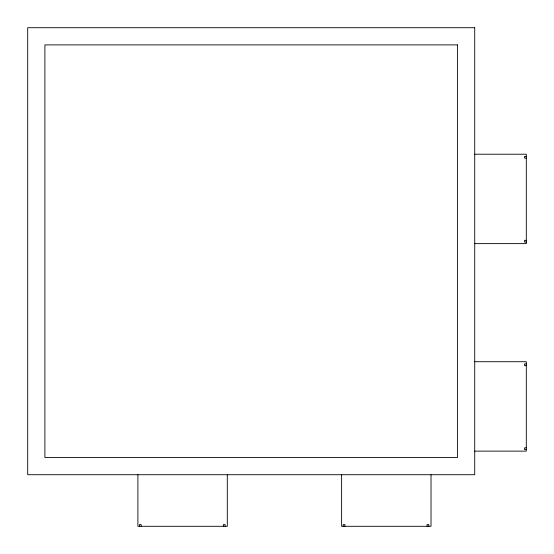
<?xml version="1.0" encoding="UTF-8"?>
<svg xmlns="http://www.w3.org/2000/svg" width="554" height="554" viewBox="0 0 554 554"><rect width="100%" height="100%" fill="white"/><g stroke="black" fill="none" stroke-linecap="round" stroke-linejoin="round"><path stroke-width="0.83" d="M474.723 154.22L526.3 154.22L526.3 243.621L474.723 243.621M526.3 156.422L524.583 156.422L524.583 158.139L526.3 158.139M526.3 240.325L524.583 240.325L524.583 242.043L526.3 242.043M474.723 361.72L526.3 361.72L526.3 451.129L474.723 451.129M526.3 363.93L524.583 363.93L524.583 365.647L526.3 365.647M526.3 447.833L524.583 447.833L524.583 449.55L526.3 449.55M431.019 474.723L431.019 526.3L341.617 526.3L341.617 474.723M428.817 526.3L428.817 524.583L427.099 524.583L427.099 526.3M344.913 526.3L344.913 524.583L343.196 524.583L343.196 526.3M227.299 474.723L227.299 526.3L137.898 526.3L137.898 474.723M225.097 526.3L225.097 524.583L223.38 524.583L223.38 526.3M141.194 526.3L141.194 524.583L139.476 524.583L139.476 526.3M474.723 27.7L27.7 27.7L27.7 474.723L474.723 474.723L474.723 27.7M457.528 44.895L44.895 44.895L44.895 457.528L457.528 457.528L457.528 44.895"/></g></svg>
